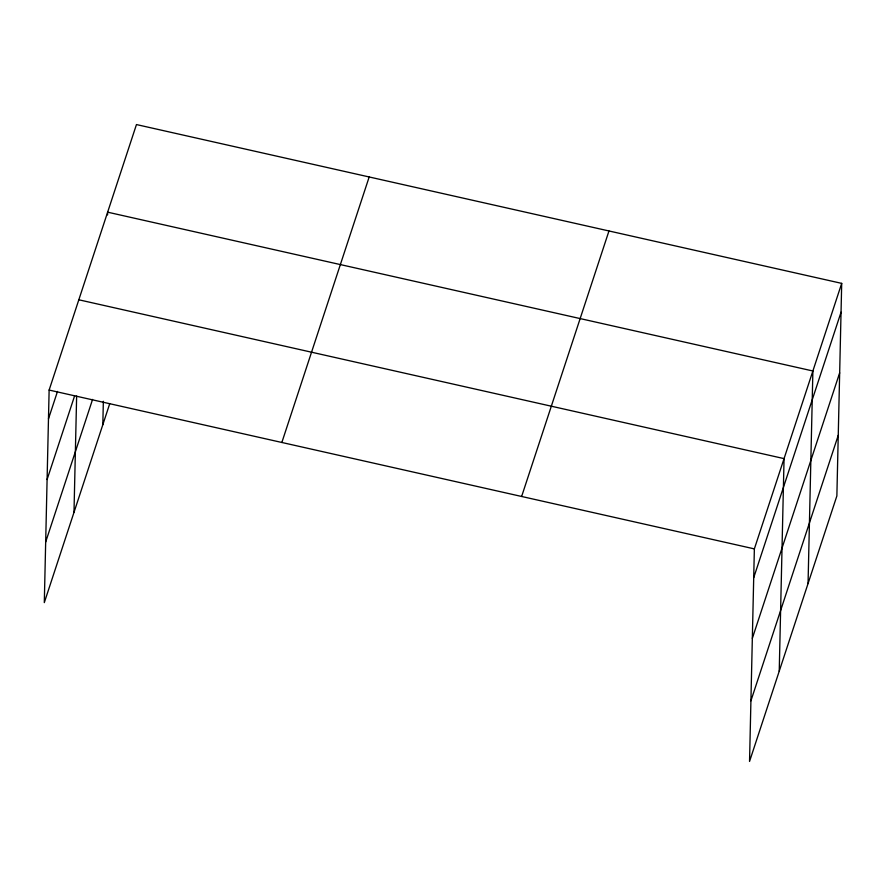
<?xml version="1.0" encoding="UTF-8"?>
<svg xmlns="http://www.w3.org/2000/svg" width="886" height="886" viewBox="0 0 886 886"><rect width="100%" height="100%" fill="white"/><g stroke="black" fill="none" stroke-linecap="round" stroke-linejoin="round"><path stroke-width="1.33" d="M841.7 283.376L754.363 548.888L749.545 761.439L836.871 495.938L841.7 283.376L136.455 124.561L49.129 390.061L44.3 602.624L109.698 403.806M73.992 512.352L76.639 396.042M102.82 424.737L103.352 401.303M107.571 214.921L107.638 212.175L812.883 370.99L808.054 583.553M779.237 671.167L784.055 458.616L78.821 299.789M48.464 418.89L57.501 391.413M47.091 479.525L74.634 395.787M45.673 541.988L92.576 399.409M281.848 442.479L369.185 176.967M521.632 496.47L608.97 230.969M753.709 577.705L841.047 312.204M752.336 638.341L839.673 372.829M750.918 700.804L838.256 435.303M49.129 390.061L754.363 548.888"/></g></svg>
